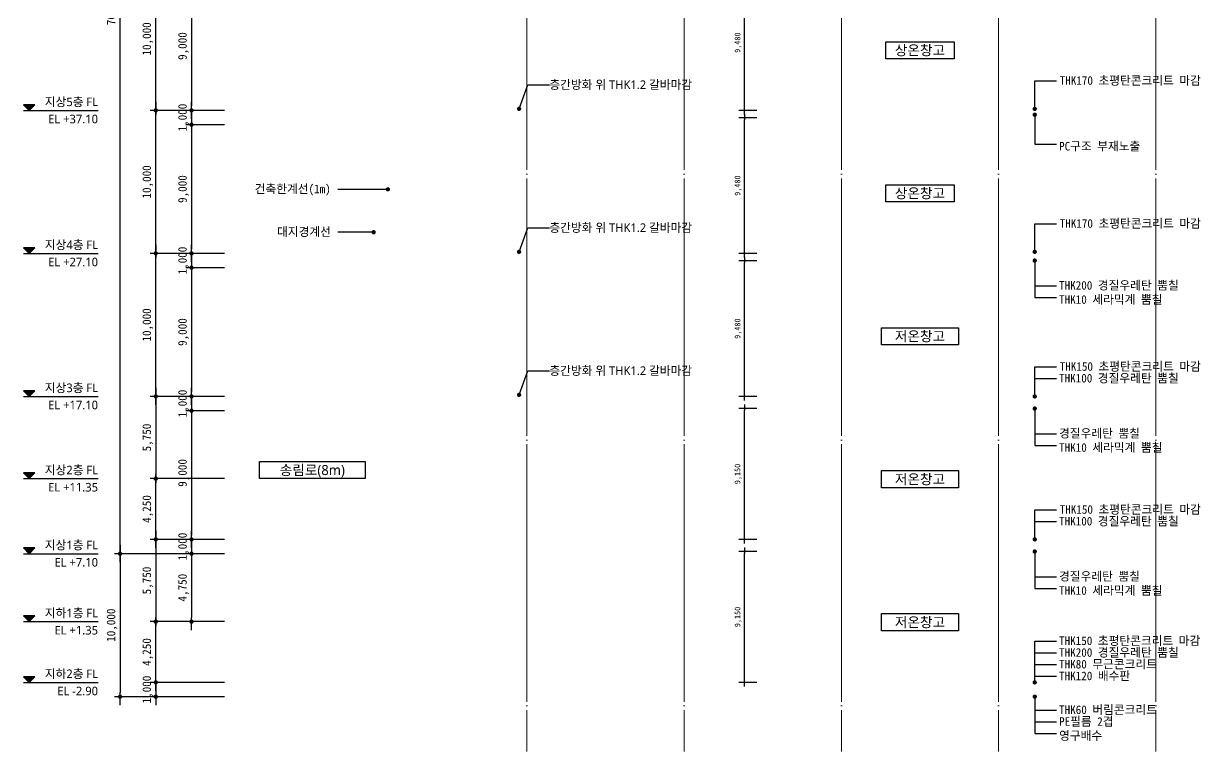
# Model space of a CAD drawing. Header units: inches. Extents: x -1307703 to -645498, y 230939 to 338158.
# Drawn here: x -971686 to -889337, y 232379 to 283283 of the extents above; entities that cross this region are included whole.
import ezdxf
from ezdxf.enums import TextEntityAlignment as Align

# ---------------------------------------------------------------- set-up
doc = ezdxf.new("R2010")
doc.units = ezdxf.units.IN
doc.header["$MEASUREMENT"] = 0
doc.linetypes.add('CEN', pattern=[62, 60, -1, 0, -1])
doc.layers.get('0').update_dxf_attribs({"linetype": 'CONTINUOUS'})
for name, color, linetype, lineweight in [('A-CNTL', 1, 'CEN', 15), ('A-DIMS', 7, 'CONTINUOUS', 25), ('A-MKXS-LEAD', 7, 'CONTINUOUS', 25), ('A-MKXS-TEXT1', 3, 'CONTINUOUS', 25), ('A-MKXX-NAME', 3, 'CONTINUOUS', 25), ('A-MKXX-SYMB', 7, 'CONTINUOUS', 25), ('A-XXXX-SYMB', 7, 'CONTINUOUS', 25), ('A-XXXX-TXT2', 3, 'CONTINUOUS', 25)]:
    doc.layers.add(name, color=color, linetype=linetype, lineweight=lineweight)
doc.styles.add('HY울릉도L', font='')
doc.styles.add('돋움체', font='')
doc.styles.add('맑은고딕', font='malgun.ttf')
doc.styles.get('HY울릉도L').set_extended_font_data('HYwulM')
doc.styles.get('돋움체').set_extended_font_data('DotumChe')
doc.dimstyles.new('CDIM', dxfattribs={"dimtxt": 3, "dimasz": 1.5, "dimexe": 2, "dimexo": 1, "dimgap": 1, "dimtad": 1, "dimdec": 0, "dimrnd": 0.5, "dimzin": 0, "dimdsep": 32, "dimlunit": 6, "dimtxsty": 'HY울릉도L', "dimblk1": '_CIDOT', "dimblk2": '_CIDOT', "dimsah": 1, "dimcen": 5.5, "dimclrd": 2, "dimclre": 2, "dimclrt": 7, "dimadec": 0, "dimazin": 0, "dimtfac": 1, "dimtdec": 0, "dimtix": 1, "dimtmove": 2, "dimatfit": 1, "dimldrblk": '_CIDOT', "dimfxl": 1, "dimtolj": 1, "dimtzin": 0, "dimlwd": -1, "dimarcsym": 0})

# ---------------------------------------------------------------- blocks, each defined once
blk = doc.blocks.new('_CIDOT')
at = {"color": 0, "linetype": 'ByBlock'}
blk.add_line((2, 0), (-1, 0), dxfattribs=at)
at = {"color": 0, "linetype": 'ByBlock', "const_width": 0.5}
blk.add_lwpolyline([(-0.25, 0, 1), (0.25, 0, 1)], format="xyb", close=True, dxfattribs=at)
blk = doc.blocks.new('*D115')
at = {"layer": 'A-DIMS', "lineweight": -2, "transparency": 16777216}
for p, q in [((-957633, 247208), (-962833, 247208)), ((-957633, 241458), (-962833, 241458))]:
    blk.add_line(p, q, dxfattribs=at)
at = {"layer": 'A-DIMS', "transparency": 16777216}
blk.add_line((-962433, 246908), (-962433, 241758), dxfattribs=at)
at = {"layer": 'A-DIMS', "transparency": 16777216, "xscale": 300, "yscale": 300, "zscale": 300}
for p, rotation in [((-962433, 247208), 90), ((-962433, 241458), 270)]:
    blk.add_blockref('_CIDOT', p, dxfattribs=dict(at, rotation=rotation))
at = {"layer": 'A-DIMS', "color": 3, "transparency": 16777216, "insert": (-962990, 244333), "char_height": 600, "attachment_point": 5, "rotation": 90, "style": '돋움체'}
blk.add_mtext('\\A1;5,750', dxfattribs=at)
blk = doc.blocks.new('*D116')
at = {"layer": 'A-DIMS', "lineweight": -2, "transparency": 16777216}
for p, q in [((-957633, 251458), (-962833, 251458)), ((-957633, 247208), (-962833, 247208))]:
    blk.add_line(p, q, dxfattribs=at)
at = {"layer": 'A-DIMS', "transparency": 16777216}
blk.add_line((-962433, 247508), (-962433, 251158), dxfattribs=at)
at = {"layer": 'A-DIMS', "transparency": 16777216, "xscale": 300, "yscale": 300, "zscale": 300}
for p, rotation in [((-962433, 251458), 90), ((-962433, 247208), 270)]:
    blk.add_blockref('_CIDOT', p, dxfattribs=dict(at, rotation=rotation))
at = {"layer": 'A-DIMS', "color": 3, "transparency": 16777216, "insert": (-962990, 249333), "char_height": 600, "attachment_point": 5, "rotation": 90, "style": '돋움체'}
blk.add_mtext('\\A1;4,250', dxfattribs=at)
blk = doc.blocks.new('*D117')
at = {"layer": 'A-DIMS', "lineweight": -2, "transparency": 16777216}
for p, q in [((-957633, 267208), (-962833, 267208)), ((-957633, 257208), (-962833, 257208))]:
    blk.add_line(p, q, dxfattribs=at)
at = {"layer": 'A-DIMS', "transparency": 16777216}
blk.add_line((-962433, 257508), (-962433, 266908), dxfattribs=at)
at = {"layer": 'A-DIMS', "transparency": 16777216, "xscale": 300, "yscale": 300, "zscale": 300}
for p, rotation in [((-962433, 267208), 90), ((-962433, 257208), 270)]:
    blk.add_blockref('_CIDOT', p, dxfattribs=dict(at, rotation=rotation))
at = {"layer": 'A-DIMS', "color": 3, "transparency": 16777216, "insert": (-962990, 262208), "char_height": 600, "attachment_point": 5, "rotation": 90, "style": '돋움체'}
blk.add_mtext('\\A1;10,000', dxfattribs=at)
blk = doc.blocks.new('*D118')
at = {"layer": 'A-DIMS', "lineweight": -2, "transparency": 16777216}
for p, q in [((-957633, 277208), (-962833, 277208)), ((-957633, 267208), (-962833, 267208))]:
    blk.add_line(p, q, dxfattribs=at)
at = {"layer": 'A-DIMS', "transparency": 16777216}
blk.add_line((-962433, 267508), (-962433, 276908), dxfattribs=at)
at = {"layer": 'A-DIMS', "transparency": 16777216, "xscale": 300, "yscale": 300, "zscale": 300}
for p, rotation in [((-962433, 277208), 90), ((-962433, 267208), 270)]:
    blk.add_blockref('_CIDOT', p, dxfattribs=dict(at, rotation=rotation))
at = {"layer": 'A-DIMS', "color": 3, "transparency": 16777216, "insert": (-962990, 272208), "char_height": 600, "attachment_point": 5, "rotation": 90, "style": '돋움체'}
blk.add_mtext('\\A1;10,000', dxfattribs=at)
blk = doc.blocks.new('*D119')
at = {"layer": 'A-DIMS', "lineweight": -2, "transparency": 16777216}
for p, q in [((-957633, 287208), (-962833, 287208)), ((-957633, 277208), (-962833, 277208))]:
    blk.add_line(p, q, dxfattribs=at)
at = {"layer": 'A-DIMS', "transparency": 16777216}
blk.add_line((-962433, 277508), (-962433, 286908), dxfattribs=at)
at = {"layer": 'A-DIMS', "transparency": 16777216, "xscale": 300, "yscale": 300, "zscale": 300}
for p, rotation in [((-962433, 287208), 90), ((-962433, 277208), 270)]:
    blk.add_blockref('_CIDOT', p, dxfattribs=dict(at, rotation=rotation))
at = {"layer": 'A-DIMS', "color": 3, "transparency": 16777216, "insert": (-962990, 282208), "char_height": 600, "attachment_point": 5, "rotation": 90, "style": '돋움체'}
blk.add_mtext('\\A1;10,000', dxfattribs=at)
blk = doc.blocks.new('*D122')
at = {"layer": 'A-DIMS', "lineweight": -2, "transparency": 16777216}
for p, q in [((-957633, 322458), (-965333, 322458)), ((-957633, 246208), (-965333, 246208))]:
    blk.add_line(p, q, dxfattribs=at)
at = {"layer": 'A-DIMS', "transparency": 16777216}
blk.add_line((-964933, 246508), (-964933, 322158), dxfattribs=at)
at = {"layer": 'A-DIMS', "transparency": 16777216, "xscale": 300, "yscale": 300, "zscale": 300}
for p, rotation in [((-964933, 322458), 90), ((-964933, 246208), 270)]:
    blk.add_blockref('_CIDOT', p, dxfattribs=dict(at, rotation=rotation))
at = {"layer": 'A-DIMS', "color": 3, "transparency": 16777216, "insert": (-965490, 284333), "char_height": 600, "attachment_point": 5, "rotation": 90, "style": '돋움체'}
blk.add_mtext('\\A1;76,250', dxfattribs=at)
blk = doc.blocks.new('*D97')
at = {"layer": 'A-DIMS', "lineweight": -2, "transparency": 16777216}
for p, q in [((-957633, 257208), (-962833, 257208)), ((-957633, 251458), (-962833, 251458))]:
    blk.add_line(p, q, dxfattribs=at)
at = {"layer": 'A-DIMS', "transparency": 16777216}
blk.add_line((-962433, 256908), (-962433, 251758), dxfattribs=at)
at = {"layer": 'A-DIMS', "transparency": 16777216, "xscale": 300, "yscale": 300, "zscale": 300}
for p, rotation in [((-962433, 257208), 90), ((-962433, 251458), 270)]:
    blk.add_blockref('_CIDOT', p, dxfattribs=dict(at, rotation=rotation))
at = {"layer": 'A-DIMS', "color": 3, "transparency": 16777216, "insert": (-962990, 254333), "char_height": 600, "attachment_point": 5, "rotation": 90, "style": '돋움체'}
blk.add_mtext('\\A1;5,750', dxfattribs=at)
blk = doc.blocks.new('*D98')
at = {"layer": 'A-DIMS', "lineweight": -2, "transparency": 16777216}
for p, q in [((-957633, 241458), (-962833, 241458)), ((-957633, 237208), (-962833, 237208))]:
    blk.add_line(p, q, dxfattribs=at)
at = {"layer": 'A-DIMS', "transparency": 16777216}
blk.add_line((-962433, 237508), (-962433, 241158), dxfattribs=at)
at = {"layer": 'A-DIMS', "transparency": 16777216, "xscale": 300, "yscale": 300, "zscale": 300}
for p, rotation in [((-962433, 241458), 90), ((-962433, 237208), 270)]:
    blk.add_blockref('_CIDOT', p, dxfattribs=dict(at, rotation=rotation))
at = {"layer": 'A-DIMS', "color": 3, "transparency": 16777216, "insert": (-962990, 239333), "char_height": 600, "attachment_point": 5, "rotation": 90, "style": '돋움체'}
blk.add_mtext('\\A1;4,250', dxfattribs=at)
blk = doc.blocks.new('*D99')
at = {"layer": 'A-DIMS', "lineweight": -2, "transparency": 16777216}
for p, q in [((-957633, 237208), (-962833, 237208)), ((-957633, 236208), (-962833, 236208))]:
    blk.add_line(p, q, dxfattribs=at)
at = {"layer": 'A-DIMS', "transparency": 16777216}
for p, q in [((-962433, 237508), (-962433, 237808)), ((-962433, 237208), (-962433, 236208)), ((-962433, 235908), (-962433, 235608))]:
    blk.add_line(p, q, dxfattribs=at)
at = {"layer": 'A-DIMS', "transparency": 16777216, "xscale": 300, "yscale": 300, "zscale": 300}
for p, rotation in [((-962433, 237208), 270), ((-962433, 236208), 90)]:
    blk.add_blockref('_CIDOT', p, dxfattribs=dict(at, rotation=rotation))
at = {"layer": 'A-DIMS', "color": 3, "transparency": 16777216, "insert": (-962990, 236708), "char_height": 600, "attachment_point": 5, "rotation": 90, "style": '돋움체'}
blk.add_mtext('\\A1;1,000', dxfattribs=at)
blk = doc.blocks.new('*D100')
at = {"layer": 'A-DIMS', "lineweight": -2, "transparency": 16777216}
for p, q in [((-957633, 246208), (-965333, 246208)), ((-957633, 236208), (-965333, 236208))]:
    blk.add_line(p, q, dxfattribs=at)
at = {"layer": 'A-DIMS', "transparency": 16777216}
blk.add_line((-964933, 245908), (-964933, 236508), dxfattribs=at)
at = {"layer": 'A-DIMS', "transparency": 16777216, "xscale": 300, "yscale": 300, "zscale": 300}
for p, rotation in [((-964933, 246208), 90), ((-964933, 236208), 270)]:
    blk.add_blockref('_CIDOT', p, dxfattribs=dict(at, rotation=rotation))
at = {"layer": 'A-DIMS', "color": 3, "transparency": 16777216, "insert": (-965490, 241208), "char_height": 600, "attachment_point": 5, "rotation": 90, "style": '돋움체'}
blk.add_mtext('\\A1;10,000', dxfattribs=at)
blk = doc.blocks.new('*D106')
at = {"layer": 'A-DIMS', "lineweight": -2, "transparency": 16777216}
for p, q in [((-957633, 286208), (-960333, 286208)), ((-957633, 277208), (-960333, 277208))]:
    blk.add_line(p, q, dxfattribs=at)
at = {"layer": 'A-DIMS', "transparency": 16777216}
blk.add_line((-959933, 285908), (-959933, 277508), dxfattribs=at)
at = {"layer": 'A-DIMS', "transparency": 16777216, "xscale": 300, "yscale": 300, "zscale": 300}
for p, rotation in [((-959933, 286208), 90), ((-959933, 277208), 270)]:
    blk.add_blockref('_CIDOT', p, dxfattribs=dict(at, rotation=rotation))
at = {"layer": 'A-DIMS', "color": 3, "transparency": 16777216, "insert": (-960490, 281708), "char_height": 600, "attachment_point": 5, "rotation": 90, "style": '돋움체'}
blk.add_mtext('\\A1;9,000', dxfattribs=at)
blk = doc.blocks.new('*D107')
at = {"layer": 'A-DIMS', "transparency": 16777216}
for p, q in [((-959933, 277508), (-959933, 277808)), ((-959933, 277208), (-959933, 276208)), ((-959933, 275908), (-959933, 275608))]:
    blk.add_line(p, q, dxfattribs=at)
at = {"layer": 'A-DIMS', "lineweight": -2, "transparency": 16777216}
for p, q in [((-957633, 277208), (-960333, 277208)), ((-957633, 276208), (-960333, 276208))]:
    blk.add_line(p, q, dxfattribs=at)
at = {"layer": 'A-DIMS', "transparency": 16777216, "xscale": 300, "yscale": 300, "zscale": 300}
for p, rotation in [((-959933, 277208), 270), ((-959933, 276208), 90)]:
    blk.add_blockref('_CIDOT', p, dxfattribs=dict(at, rotation=rotation))
at = {"layer": 'A-DIMS', "color": 3, "transparency": 16777216, "insert": (-960490, 276708), "char_height": 600, "attachment_point": 5, "rotation": 90, "style": '돋움체'}
blk.add_mtext('\\A1;1,000', dxfattribs=at)
blk = doc.blocks.new('*D108')
at = {"layer": 'A-DIMS', "lineweight": -2, "transparency": 16777216}
for p, q in [((-957633, 276208), (-960333, 276208)), ((-957633, 267208), (-960333, 267208))]:
    blk.add_line(p, q, dxfattribs=at)
at = {"layer": 'A-DIMS', "transparency": 16777216}
blk.add_line((-959933, 275908), (-959933, 267508), dxfattribs=at)
at = {"layer": 'A-DIMS', "transparency": 16777216, "xscale": 300, "yscale": 300, "zscale": 300}
for p, rotation in [((-959933, 276208), 90), ((-959933, 267208), 270)]:
    blk.add_blockref('_CIDOT', p, dxfattribs=dict(at, rotation=rotation))
at = {"layer": 'A-DIMS', "color": 3, "transparency": 16777216, "insert": (-960490, 271708), "char_height": 600, "attachment_point": 5, "rotation": 90, "style": '돋움체'}
blk.add_mtext('\\A1;9,000', dxfattribs=at)
blk = doc.blocks.new('*D109')
at = {"layer": 'A-DIMS', "transparency": 16777216}
for p, q in [((-959933, 267508), (-959933, 267808)), ((-959933, 267208), (-959933, 266208)), ((-959933, 265908), (-959933, 265608))]:
    blk.add_line(p, q, dxfattribs=at)
at = {"layer": 'A-DIMS', "lineweight": -2, "transparency": 16777216}
for p, q in [((-957633, 267208), (-960333, 267208)), ((-957633, 266208), (-960333, 266208))]:
    blk.add_line(p, q, dxfattribs=at)
at = {"layer": 'A-DIMS', "transparency": 16777216, "xscale": 300, "yscale": 300, "zscale": 300}
for p, rotation in [((-959933, 267208), 270), ((-959933, 266208), 90)]:
    blk.add_blockref('_CIDOT', p, dxfattribs=dict(at, rotation=rotation))
at = {"layer": 'A-DIMS', "color": 3, "transparency": 16777216, "insert": (-960490, 266708), "char_height": 600, "attachment_point": 5, "rotation": 90, "style": '돋움체'}
blk.add_mtext('\\A1;1,000', dxfattribs=at)
blk = doc.blocks.new('*D110')
at = {"layer": 'A-DIMS', "lineweight": -2, "transparency": 16777216}
for p, q in [((-957633, 266208), (-960333, 266208)), ((-957633, 257208), (-960333, 257208))]:
    blk.add_line(p, q, dxfattribs=at)
at = {"layer": 'A-DIMS', "transparency": 16777216}
blk.add_line((-959933, 265908), (-959933, 257508), dxfattribs=at)
at = {"layer": 'A-DIMS', "transparency": 16777216, "xscale": 300, "yscale": 300, "zscale": 300}
for p, rotation in [((-959933, 266208), 90), ((-959933, 257208), 270)]:
    blk.add_blockref('_CIDOT', p, dxfattribs=dict(at, rotation=rotation))
at = {"layer": 'A-DIMS', "color": 3, "transparency": 16777216, "insert": (-960490, 261708), "char_height": 600, "attachment_point": 5, "rotation": 90, "style": '돋움체'}
blk.add_mtext('\\A1;9,000', dxfattribs=at)
blk = doc.blocks.new('*D111')
at = {"layer": 'A-DIMS', "transparency": 16777216}
for p, q in [((-959933, 257508), (-959933, 257808)), ((-959933, 257208), (-959933, 256208)), ((-959933, 255908), (-959933, 255608))]:
    blk.add_line(p, q, dxfattribs=at)
at = {"layer": 'A-DIMS', "lineweight": -2, "transparency": 16777216}
for p, q in [((-957633, 257208), (-960333, 257208)), ((-957633, 256208), (-960333, 256208))]:
    blk.add_line(p, q, dxfattribs=at)
at = {"layer": 'A-DIMS', "transparency": 16777216, "xscale": 300, "yscale": 300, "zscale": 300}
for p, rotation in [((-959933, 257208), 270), ((-959933, 256208), 90)]:
    blk.add_blockref('_CIDOT', p, dxfattribs=dict(at, rotation=rotation))
at = {"layer": 'A-DIMS', "color": 3, "transparency": 16777216, "insert": (-960490, 256708), "char_height": 600, "attachment_point": 5, "rotation": 90, "style": '돋움체'}
blk.add_mtext('\\A1;1,000', dxfattribs=at)
blk = doc.blocks.new('*D112')
at = {"layer": 'A-DIMS', "lineweight": -2, "transparency": 16777216}
for p, q in [((-957633, 256208), (-960333, 256208)), ((-957633, 247208), (-960333, 247208))]:
    blk.add_line(p, q, dxfattribs=at)
at = {"layer": 'A-DIMS', "transparency": 16777216}
blk.add_line((-959933, 255908), (-959933, 247508), dxfattribs=at)
at = {"layer": 'A-DIMS', "transparency": 16777216, "xscale": 300, "yscale": 300, "zscale": 300}
for p, rotation in [((-959933, 256208), 90), ((-959933, 247208), 270)]:
    blk.add_blockref('_CIDOT', p, dxfattribs=dict(at, rotation=rotation))
at = {"layer": 'A-DIMS', "color": 3, "transparency": 16777216, "insert": (-960490, 251858), "char_height": 600, "attachment_point": 5, "rotation": 90, "style": '돋움체'}
blk.add_mtext('\\A1;9,000', dxfattribs=at)
blk = doc.blocks.new('*D113')
at = {"layer": 'A-DIMS', "lineweight": -2, "transparency": 16777216}
for p, q in [((-957633, 247208), (-960333, 247208)), ((-957633, 246208), (-960333, 246208))]:
    blk.add_line(p, q, dxfattribs=at)
at = {"layer": 'A-DIMS', "transparency": 16777216}
for p, q in [((-959933, 247508), (-959933, 247808)), ((-959933, 247208), (-959933, 246208)), ((-959933, 245908), (-959933, 245608))]:
    blk.add_line(p, q, dxfattribs=at)
at = {"layer": 'A-DIMS', "transparency": 16777216, "xscale": 300, "yscale": 300, "zscale": 300}
for p, rotation in [((-959933, 247208), 270), ((-959933, 246208), 90)]:
    blk.add_blockref('_CIDOT', p, dxfattribs=dict(at, rotation=rotation))
at = {"layer": 'A-DIMS', "color": 3, "transparency": 16777216, "insert": (-960490, 246708), "char_height": 600, "attachment_point": 5, "rotation": 90, "style": '돋움체'}
blk.add_mtext('\\A1;1,000', dxfattribs=at)
blk = doc.blocks.new('*D114')
at = {"layer": 'A-DIMS', "lineweight": -2, "transparency": 16777216}
for p, q in [((-957633, 246208), (-960333, 246208)), ((-957633, 241458), (-960333, 241458))]:
    blk.add_line(p, q, dxfattribs=at)
at = {"layer": 'A-DIMS', "transparency": 16777216}
blk.add_line((-959933, 245908), (-959933, 241758), dxfattribs=at)
at = {"layer": 'A-DIMS', "transparency": 16777216, "xscale": 300, "yscale": 300, "zscale": 300}
for p, rotation in [((-959933, 246208), 90), ((-959933, 241458), 270)]:
    blk.add_blockref('_CIDOT', p, dxfattribs=dict(at, rotation=rotation))
at = {"layer": 'A-DIMS', "color": 3, "transparency": 16777216, "insert": (-960490, 243833), "char_height": 600, "attachment_point": 5, "rotation": 90, "style": '돋움체'}
blk.add_mtext('\\A1;4,750', dxfattribs=at)
blk = doc.blocks.new('*D205')
at = {"layer": 'A-DIMS', "lineweight": -2, "transparency": 16777216}
for p, q in [((-920373, 286688), (-921643, 286688)), ((-920373, 277208), (-921643, 277208))]:
    blk.add_line(p, q, dxfattribs=at)
at = {"layer": 'A-DIMS', "transparency": 16777216}
blk.add_line((-921243, 277348), (-921243, 286548), dxfattribs=at)
at = {"layer": 'A-DIMS', "transparency": 16777216, "xscale": 140, "yscale": 140, "zscale": 140}
for p, rotation in [((-921243, 286688), 90), ((-921243, 277208), 270)]:
    blk.add_blockref('_CIDOT', p, dxfattribs=dict(at, rotation=rotation))
at = {"layer": 'A-DIMS', "color": 3, "transparency": 16777216, "insert": (-921681, 281948), "char_height": 400, "attachment_point": 5, "rotation": 90, "style": '돋움체'}
blk.add_mtext('\\A1;9,480', dxfattribs=at)
blk = doc.blocks.new('*D206')
at = {"layer": 'A-DIMS', "lineweight": -2, "transparency": 16777216}
for p, q in [((-920373, 276688), (-921643, 276688)), ((-920373, 267208), (-921643, 267208))]:
    blk.add_line(p, q, dxfattribs=at)
at = {"layer": 'A-DIMS', "transparency": 16777216}
blk.add_line((-921243, 267348), (-921243, 276548), dxfattribs=at)
at = {"layer": 'A-DIMS', "transparency": 16777216, "xscale": 140, "yscale": 140, "zscale": 140}
for p, rotation in [((-921243, 276688), 90), ((-921243, 267208), 270)]:
    blk.add_blockref('_CIDOT', p, dxfattribs=dict(at, rotation=rotation))
at = {"layer": 'A-DIMS', "color": 3, "transparency": 16777216, "insert": (-921681, 271948), "char_height": 400, "attachment_point": 5, "rotation": 90, "style": '돋움체'}
blk.add_mtext('\\A1;9,480', dxfattribs=at)
blk = doc.blocks.new('*D207')
at = {"layer": 'A-DIMS', "lineweight": -2, "transparency": 16777216}
for p, q in [((-920373, 266688), (-921643, 266688)), ((-920373, 257208), (-921643, 257208))]:
    blk.add_line(p, q, dxfattribs=at)
at = {"layer": 'A-DIMS', "transparency": 16777216}
blk.add_line((-921243, 257348), (-921243, 266548), dxfattribs=at)
at = {"layer": 'A-DIMS', "transparency": 16777216, "xscale": 140, "yscale": 140, "zscale": 140}
for p, rotation in [((-921243, 266688), 90), ((-921243, 257208), 270)]:
    blk.add_blockref('_CIDOT', p, dxfattribs=dict(at, rotation=rotation))
at = {"layer": 'A-DIMS', "color": 3, "transparency": 16777216, "insert": (-921681, 261948), "char_height": 400, "attachment_point": 5, "rotation": 90, "style": '돋움체'}
blk.add_mtext('\\A1;9,480', dxfattribs=at)
blk = doc.blocks.new('*D208')
at = {"layer": 'A-DIMS', "lineweight": -2, "transparency": 16777216}
for p, q in [((-920373, 256358), (-921643, 256358)), ((-920373, 247208), (-921643, 247208))]:
    blk.add_line(p, q, dxfattribs=at)
at = {"layer": 'A-DIMS', "transparency": 16777216}
blk.add_line((-921243, 247348), (-921243, 256218), dxfattribs=at)
at = {"layer": 'A-DIMS', "transparency": 16777216, "xscale": 140, "yscale": 140, "zscale": 140}
for p, rotation in [((-921243, 256358), 90), ((-921243, 247208), 270)]:
    blk.add_blockref('_CIDOT', p, dxfattribs=dict(at, rotation=rotation))
at = {"layer": 'A-DIMS', "color": 3, "transparency": 16777216, "insert": (-921681, 251783), "char_height": 400, "attachment_point": 5, "rotation": 90, "style": '돋움체'}
blk.add_mtext('\\A1;9,150', dxfattribs=at)
blk = doc.blocks.new('*D209')
at = {"layer": 'A-DIMS', "lineweight": -2, "transparency": 16777216}
for p, q in [((-920373, 246358), (-921643, 246358)), ((-920373, 237208), (-921643, 237208))]:
    blk.add_line(p, q, dxfattribs=at)
at = {"layer": 'A-DIMS', "transparency": 16777216}
blk.add_line((-921243, 237348), (-921243, 246218), dxfattribs=at)
at = {"layer": 'A-DIMS', "transparency": 16777216, "xscale": 140, "yscale": 140, "zscale": 140}
for p, rotation in [((-921243, 246358), 90), ((-921243, 237208), 270)]:
    blk.add_blockref('_CIDOT', p, dxfattribs=dict(at, rotation=rotation))
at = {"layer": 'A-DIMS', "color": 3, "transparency": 16777216, "insert": (-921681, 241783), "char_height": 400, "attachment_point": 5, "rotation": 90, "style": '돋움체'}
blk.add_mtext('\\A1;9,150', dxfattribs=at)

msp = doc.modelspace()

# ---------------------------------------------------------------- hatches: boundary and pattern name
at = {"layer": 'A-XXXX-SYMB'}
for points in [[(-971286.2, 277208.1), (-970886.2, 277608.1), (-971686.2, 277608.1)], [(-971286.2, 267208.1), (-970886.2, 267608.1), (-971686.2, 267608.1)], [(-971286.2, 257208.1), (-970886.2, 257608.1), (-971686.2, 257608.1)], [(-971286.2, 251458.1), (-970886.2, 251858.1), (-971686.2, 251858.1)], [(-971286.2, 246208.1), (-970886.2, 246608.1), (-971686.2, 246608.1)], [(-971286.2, 241458.1), (-970886.2, 241858.1), (-971686.2, 241858.1)], [(-971286.2, 237208.1), (-970886.2, 237608.1), (-971686.2, 237608.1)]]:
    msp.add_hatch(color=256, dxfattribs=at).paths.add_polyline_path(points)

# ---------------------------------------------------------------- linework, layer by layer
at = {"layer": 'A-CNTL', "ltscale": 300}
for p, q in [((-936462.8, 328258.1), (-936462.8, 232379.2)), ((-925462.8, 328258.1), (-925462.8, 232379.2)), ((-914462.8, 328258.1), (-914462.8, 232379.2)), ((-903462.8, 328258.1), (-903462.8, 232379.2)), ((-892462.8, 328258.1), (-892462.8, 232379.2))]:
    msp.add_line(p, q, dxfattribs=at)
at = {"layer": 'A-MKXS-LEAD'}
for p, q in [((-900932.3, 277314.9), (-900932.3, 279271.2)), ((-900932.3, 279271.2), (-899415.2, 279271.2)), ((-937012.8, 277320.7), (-936410.4, 279008)), ((-936410.4, 279008), (-934893.3, 279008)), ((-900932.3, 276908.1), (-900932.3, 274844.9)), ((-900932.3, 274844.9), (-899415.2, 274844.9)), ((-946187.8, 271688.8), (-949704.9, 271688.8)), ((-947187.8, 268688.8), (-949704.9, 268688.8)), ((-937012.8, 267320.7), (-936410.4, 269008)), ((-936410.4, 269008), (-934893.3, 269008)), ((-900932.3, 267314.9), (-900932.3, 269271.2)), ((-900932.3, 269271.2), (-899415.2, 269271.2)), ((-900932.3, 266708.1), (-900932.3, 264125.4)), ((-900932.3, 264944.9), (-899415.2, 264944.9)), ((-900932.3, 264125.4), (-899415.2, 264125.4)), ((-937012.8, 257320.7), (-936410.4, 259008)), ((-936410.4, 259008), (-934893.3, 259008)), ((-900932.3, 257208.1), (-900932.3, 259271.2)), ((-900932.3, 259271.2), (-899415.2, 259271.2)), ((-900932.3, 258451.7), (-899415.2, 258451.7)), ((-900932.3, 256358.1), (-900932.3, 253775.4)), ((-900932.3, 254594.9), (-899415.2, 254594.9)), ((-900932.3, 253775.4), (-899415.2, 253775.4)), ((-900932.3, 247208.1), (-900932.3, 249271.2)), ((-900932.3, 249271.2), (-899415.2, 249271.2)), ((-900932.3, 248451.7), (-899415.2, 248451.7)), ((-900932.3, 246358.1), (-900932.3, 243775.4)), ((-900932.3, 244594.9), (-899415.2, 244594.9)), ((-900932.3, 243775.4), (-899415.2, 243775.4)), ((-900932.3, 237208.1), (-900932.3, 240090.7)), ((-900932.3, 240090.7), (-899415.2, 240090.7)), ((-900932.3, 239271.2), (-899415.2, 239271.2)), ((-900932.3, 238451.7), (-899415.2, 238451.7)), ((-900932.3, 237632.2), (-899415.2, 237632.2)), ((-900932.3, 236208.1), (-900932.3, 233625.4)), ((-900932.3, 235264.4), (-899415.2, 235264.4)), ((-900932.3, 234444.9), (-899415.2, 234444.9)), ((-900932.3, 233625.4), (-899415.2, 233625.4))]:
    msp.add_line(p, q, dxfattribs=at)
at = {"layer": 'A-MKXS-LEAD', "const_width": 150}
for points in [[(-937012.8, 277245.7, -1), (-937012.8, 277395.7, -1)], [(-900932.3, 277239.9, -1), (-900932.3, 277389.9, -1)], [(-900932.3, 276983.1, 1), (-900932.3, 276833.1, 1)], [(-946187.8, 271763.8, -1), (-946187.8, 271613.8, -1)], [(-947187.8, 268763.8, -1), (-947187.8, 268613.8, -1)], [(-937012.8, 267245.7, -1), (-937012.8, 267395.7, -1)], [(-900932.3, 267239.9, -1), (-900932.3, 267389.9, -1)], [(-900932.3, 266783.1, 1), (-900932.3, 266633.1, 1)], [(-937012.8, 257245.7, -1), (-937012.8, 257395.7, -1)], [(-900932.3, 257133.1, -1), (-900932.3, 257283.1, -1)], [(-900932.3, 256433.1, 1), (-900932.3, 256283.1, 1)], [(-900932.3, 247133.1, -1), (-900932.3, 247283.1, -1)], [(-900932.3, 246433.1, 1), (-900932.3, 246283.1, 1)], [(-900932.3, 237133.1, -1), (-900932.3, 237283.1, -1)], [(-900932.3, 236283.1, 1), (-900932.3, 236133.1, 1)]]:
    msp.add_lwpolyline(points, format="xyb", close=True, dxfattribs=at)
at = {"layer": 'A-MKXX-SYMB'}
for points in [[(-906562.8, 280815.2), (-911362.8, 280815.2), (-911362.8, 282015.2), (-906562.8, 282015.2)], [(-906562.8, 270815.2), (-911362.8, 270815.2), (-911362.8, 272015.2), (-906562.8, 272015.2)], [(-906262.8, 260815.2), (-911662.8, 260815.2), (-911662.8, 262015.2), (-906262.8, 262015.2)], [(-947780.9, 251458.1), (-955180.9, 251458.1), (-955180.9, 252658.1), (-947780.9, 252658.1)], [(-906262.8, 250815.2), (-911662.8, 250815.2), (-911662.8, 252015.2), (-906262.8, 252015.2)], [(-906262.8, 240815.2), (-911662.8, 240815.2), (-911662.8, 242015.2), (-906262.8, 242015.2)]]:
    msp.add_lwpolyline(points, close=True, dxfattribs=at)
at = {"layer": 'A-XXXX-SYMB'}
for p, q in [((-971686.2, 277608.1), (-971286.2, 277208.1)), ((-970886.2, 277608.1), (-971686.2, 277608.1)), ((-971286.2, 277208.1), (-970886.2, 277608.1)), ((-971686.2, 277208.1), (-966472.9, 277208.1)), ((-971686.2, 267608.1), (-971286.2, 267208.1)), ((-970886.2, 267608.1), (-971686.2, 267608.1)), ((-971686.2, 267208.1), (-966472.9, 267208.1)), ((-971286.2, 267208.1), (-970886.2, 267608.1)), ((-971686.2, 257608.1), (-971286.2, 257208.1)), ((-970886.2, 257608.1), (-971686.2, 257608.1)), ((-971686.2, 257208.1), (-966472.9, 257208.1)), ((-971286.2, 257208.1), (-970886.2, 257608.1)), ((-971686.2, 251858.1), (-971286.2, 251458.1)), ((-970886.2, 251858.1), (-971686.2, 251858.1)), ((-971686.2, 251458.1), (-966472.9, 251458.1)), ((-971286.2, 251458.1), (-970886.2, 251858.1)), ((-971686.2, 246608.1), (-971286.2, 246208.1)), ((-970886.2, 246608.1), (-971686.2, 246608.1)), ((-971286.2, 246208.1), (-970886.2, 246608.1)), ((-971686.2, 246208.1), (-966472.9, 246208.1)), ((-971686.2, 241858.1), (-971286.2, 241458.1)), ((-970886.2, 241858.1), (-971686.2, 241858.1)), ((-971686.2, 241458.1), (-966472.9, 241458.1)), ((-971286.2, 241458.1), (-970886.2, 241858.1)), ((-971686.2, 237608.1), (-971286.2, 237208.1)), ((-970886.2, 237608.1), (-971686.2, 237608.1)), ((-971686.2, 237208.1), (-966472.9, 237208.1)), ((-971286.2, 237208.1), (-970886.2, 237608.1))]:
    msp.add_line(p, q, dxfattribs=at)

# ---------------------------------------------------------------- texts
at = {"layer": 'A-MKXS-TEXT1'}
for s, style, p in [('층간방화 위 THK1.2 갈바마감', '맑은고딕', (-934893.3, 279008)), ('THK170 초평탄콘크리트 마감', '돋움체', (-899186.5, 279301.7)), ('PC구조 부재노출', '돋움체', (-899228.8, 274705.2)), ('건축한계선(1m)', '돋움체', (-955508.6, 271719.3)), ('층간방화 위 THK1.2 갈바마감', '맑은고딕', (-934893.3, 269008)), ('THK170 초평탄콘크리트 마감', '돋움체', (-899186.5, 269301.7)), ('대지경계선', '돋움체', (-953943.5, 268719.3)), ('THK200 경질우레탄 뿜칠', '돋움체', (-899228.8, 264975.4)), ('THK10 세라믹계 뿜칠', '돋움체', (-899228.8, 263985.7)), ('THK150 초평탄콘크리트 마감', '돋움체', (-899186.5, 259301.7)), ('층간방화 위 THK1.2 갈바마감', '맑은고딕', (-934893.3, 259008)), ('THK100 경질우레탄 뿜칠', '돋움체', (-899228.8, 258482.2)), ('경질우레탄 뿜칠', '돋움체', (-899228.8, 254625.4)), ('THK10 세라믹계 뿜칠', '돋움체', (-899228.8, 253635.7)), ('THK150 초평탄콘크리트 마감', '돋움체', (-899186.5, 249301.7)), ('THK100 경질우레탄 뿜칠', '돋움체', (-899228.8, 248482.2)), ('경질우레탄 뿜칠', '돋움체', (-899228.8, 244625.4)), ('THK10 세라믹계 뿜칠', '돋움체', (-899228.8, 243635.7)), ('THK150 초평탄콘크리트 마감', '돋움체', (-899228.8, 240121.2)), ('THK200 경질우레탄 뿜칠', '돋움체', (-899228.8, 239301.7)), ('THK80 무근콘크리트', '돋움체', (-899228.8, 238482.2)), ('THK120 배수판', '돋움체', (-899228.8, 237662.7)), ('THK60 버림콘크리트', '돋움체', (-899228.8, 235294.9)), ('PE필름 2겹', '돋움체', (-899228.8, 234475.4)), ('영구배수', '돋움체', (-899228.8, 233485.7))]:
    msp.add_text(s, height=600, dxfattribs=dict(at, style=style)).set_placement(p, align=Align.MIDDLE_LEFT)
at = {"layer": 'A-MKXX-NAME', "style": '맑은고딕'}
for s, p in [('상온창고', (-908962.8, 281415.2)), ('상온창고', (-908962.8, 271415.2)), ('저온창고', (-908962.8, 261415.2)), ('송림로(8m)', (-951480.9, 252058.1)), ('저온창고', (-908962.8, 251415.2)), ('저온창고', (-908962.8, 241415.2))]:
    msp.add_text(s, height=700, dxfattribs=at).set_placement(p, align=Align.MIDDLE_CENTER)
at = {"layer": 'A-XXXX-TXT2', "style": '맑은고딕'}
for s, p in [('지상5층 FL', (-966472.9, 277808.1)), ('EL +37.10', (-966472.9, 276608.1)), ('지상4층 FL', (-966472.9, 267808.1)), ('EL +27.10', (-966472.9, 266608.1)), ('지상3층 FL', (-966472.9, 257808.1)), ('EL +17.10', (-966472.9, 256608.1)), ('지상2층 FL', (-966472.9, 252058.1)), ('EL +11.35', (-966472.9, 250858.1)), ('지상1층 FL', (-966472.9, 246808.1)), ('EL +7.10', (-966472.9, 245608.1)), ('지하1층 FL', (-966472.9, 242058.1)), ('EL +1.35', (-966472.9, 240858.1)), ('지하2층 FL', (-966472.9, 237808.1)), ('EL -2.90', (-966472.9, 236608.1))]:
    msp.add_text(s, height=600, dxfattribs=at).set_placement(p, align=Align.MIDDLE_RIGHT)

# ---------------------------------------------------------------- dimensions: what is measured, and where the dimension line sits
at = {"layer": 'A-DIMS'}
for base, p1, p2, angle, override, picture, middle in [((-964932.8, 322458.1), (-957432.8, 246208.1), (-957432.8, 322458.1), 90, {"dimscale": 200, "dimtxsty": '돋움체', "dimclrd": 256, "dimclre": 256, "dimclrt": 3}, '*D122', (-965490, 284333.1)), ((-962432.8, 287208.1), (-957432.8, 277208.1), (-957432.8, 287208.1), 90, {"dimscale": 200, "dimtxsty": '돋움체', "dimclrd": 256, "dimclre": 256, "dimclrt": 3}, '*D119', (-962990, 282208.1)), ((-959932.8, 277208.1), (-957432.8, 286208.1), (-957432.8, 277208.1), 90, {"dimscale": 200, "dimtxsty": '돋움체', "dimclrd": 256, "dimclre": 256, "dimclrt": 3}, '*D106', (-960490, 281708.1)), ((-921243.1, 286688.1), (-920172.5, 277208.1), (-920172.5, 286688.1), 270, {"dimscale": 200, "dimtxt": 2, "dimasz": 0.7, "dimtxsty": '돋움체', "dimclrd": 256, "dimclre": 256, "dimclrt": 3}, '*D205', (-921681.2, 281948.1)), ((-962432.8, 277208.1), (-957432.8, 267208.1), (-957432.8, 277208.1), 90, {"dimscale": 200, "dimtxsty": '돋움체', "dimclrd": 256, "dimclre": 256, "dimclrt": 3}, '*D118', (-962990, 272208.1)), ((-959932.8, 276208.1), (-957432.8, 277208.1), (-957432.8, 276208.1), 90, {"dimscale": 200, "dimtxsty": '돋움체', "dimclrd": 256, "dimclre": 256, "dimclrt": 3}, '*D107', (-960490, 276708.1)), ((-959932.8, 267208.1), (-957432.8, 276208.1), (-957432.8, 267208.1), 90, {"dimscale": 200, "dimtxsty": '돋움체', "dimclrd": 256, "dimclre": 256, "dimclrt": 3}, '*D108', (-960490, 271708.1)), ((-921243.1, 276688.1), (-920172.5, 267208.1), (-920172.5, 276688.1), 270, {"dimscale": 200, "dimtxt": 2, "dimasz": 0.7, "dimtxsty": '돋움체', "dimclrd": 256, "dimclre": 256, "dimclrt": 3}, '*D206', (-921681.2, 271948.1)), ((-962432.8, 267208.1), (-957432.8, 257208.1), (-957432.8, 267208.1), 90, {"dimscale": 200, "dimtxsty": '돋움체', "dimclrd": 256, "dimclre": 256, "dimclrt": 3}, '*D117', (-962990, 262208.1)), ((-959932.8, 266208.1), (-957432.8, 267208.1), (-957432.8, 266208.1), 90, {"dimscale": 200, "dimtxsty": '돋움체', "dimclrd": 256, "dimclre": 256, "dimclrt": 3}, '*D109', (-960490, 266708.1)), ((-921243.1, 266688.1), (-920172.5, 257208.1), (-920172.5, 266688.1), 270, {"dimscale": 200, "dimtxt": 2, "dimasz": 0.7, "dimtxsty": '돋움체', "dimclrd": 256, "dimclre": 256, "dimclrt": 3}, '*D207', (-921681.2, 261948.1)), ((-959932.8, 257208.1), (-957432.8, 266208.1), (-957432.8, 257208.1), 90, {"dimscale": 200, "dimtxsty": '돋움체', "dimclrd": 256, "dimclre": 256, "dimclrt": 3}, '*D110', (-960490, 261708.1)), ((-962432.8, 251458.1), (-957432.8, 257208.1), (-957432.8, 251458.1), 270, {"dimscale": 200, "dimtxsty": '돋움체', "dimclrd": 256, "dimclre": 256, "dimclrt": 3}, '*D97', (-962990, 254333.1)), ((-959932.8, 256208.1), (-957432.8, 257208.1), (-957432.8, 256208.1), 90, {"dimscale": 200, "dimtxsty": '돋움체', "dimclrd": 256, "dimclre": 256, "dimclrt": 3}, '*D111', (-960490, 256708.1)), ((-921243.1, 256358.1), (-920172.5, 247208.1), (-920172.5, 256358.1), 270, {"dimscale": 200, "dimtxt": 2, "dimasz": 0.7, "dimtxsty": '돋움체', "dimclrd": 256, "dimclre": 256, "dimclrt": 3}, '*D208', (-921681.2, 251783.1)), ((-962432.8, 251458.1), (-957432.8, 247208.1), (-957432.8, 251458.1), 90, {"dimscale": 200, "dimtxsty": '돋움체', "dimclrd": 256, "dimclre": 256, "dimclrt": 3}, '*D116', (-962990, 249333.1)), ((-962432.8, 241458.1), (-957432.8, 247208.1), (-957432.8, 241458.1), 90, {"dimscale": 200, "dimtxsty": '돋움체', "dimclrd": 256, "dimclre": 256, "dimclrt": 3}, '*D115', (-962990, 244333.1)), ((-959932.8, 246208.1), (-957432.8, 247208.1), (-957432.8, 246208.1), 90, {"dimscale": 200, "dimtxsty": '돋움체', "dimclrd": 256, "dimclre": 256, "dimclrt": 3}, '*D113', (-960490, 246708.1)), ((-964932.8, 236208.1), (-957432.8, 246208.1), (-957432.8, 236208.1), 270, {"dimscale": 200, "dimtxsty": '돋움체', "dimclrd": 256, "dimclre": 256, "dimclrt": 3}, '*D100', (-965490, 241208.1)), ((-959932.8, 241458.1), (-957432.8, 246208.1), (-957432.8, 241458.1), 90, {"dimscale": 200, "dimtxsty": '돋움체', "dimclrd": 256, "dimclre": 256, "dimclrt": 3}, '*D114', (-960490, 243833.1)), ((-921243.1, 246358.1), (-920172.5, 237208.1), (-920172.5, 246358.1), 270, {"dimscale": 200, "dimtxt": 2, "dimasz": 0.7, "dimtxsty": '돋움체', "dimclrd": 256, "dimclre": 256, "dimclrt": 3}, '*D209', (-921681.2, 241783.1)), ((-962432.8, 241458.1), (-957432.8, 237208.1), (-957432.8, 241458.1), 270, {"dimscale": 200, "dimtxsty": '돋움체', "dimclrd": 256, "dimclre": 256, "dimclrt": 3}, '*D98', (-962990, 239333.1)), ((-962432.8, 236208.1), (-957432.8, 237208.1), (-957432.8, 236208.1), 90, {"dimscale": 200, "dimtxsty": '돋움체', "dimclrd": 256, "dimclre": 256, "dimclrt": 3}, '*D99', (-962990, 236708.1))]:
    dim = msp.add_linear_dim(base=base, p1=p1, p2=p2, angle=angle, dimstyle='CDIM', override=override, dxfattribs=at)
    dim.commit()
    dim.dimension.update_dxf_attribs({"geometry": picture, "text_midpoint": middle})
dim = msp.add_linear_dim(base=(-959932.8, 247208.1), p1=(-957432.8, 256208.1), p2=(-957432.8, 247208.1), angle=90, dimstyle='CDIM', override={"dimscale": 200, "dimtxsty": '돋움체', "dimclrd": 256, "dimclre": 256, "dimclrt": 3}, dxfattribs=at)
dim.commit()
dim.dimension.update_dxf_attribs({"geometry": '*D112', "text_midpoint": (-960490, 251858.1), "dimtype": 160})

doc.saveas('drawing.dxf')
